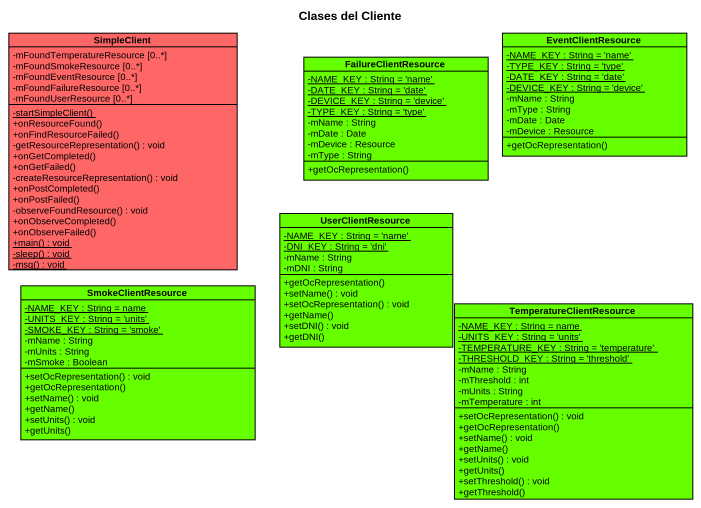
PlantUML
@startuml
title Clases del Cliente
hide circle
hide empty members
skinparam classAttributeIconSize 0
class SimpleClient #FF6666 {
  -mFoundTemperatureResource [0..*]
  -mFoundSmokeResource [0..*]
  -mFoundEventResource [0..*]
  -mFoundFailureResource [0..*]
  -mFoundUserResource [0..*]
  {static} -startSimpleClient()
  +onResourceFound()
  +onFindResourceFailed()
  -getResourceRepresentation() : void
  +onGetCompleted()
  +onGetFailed()
  -createResourceRepresentation() : void
  +onPostCompleted()
  +onPostFailed()
  -observeFoundResource() : void
  +onObserveCompleted()
  +onObserveFailed()
  {static} +main() : void
  {static} -sleep() : void
  {static} -msg() : void
}
class FailureClientResource #66FF00 {
  {static} -NAME_KEY : String = 'name'
  {static} -DATE_KEY : String = 'date'
  {static} -DEVICE_KEY : String = 'device'
  {static} -TYPE_KEY : String = 'type'
  -mName : String
  -mDate : Date
  -mDevice : Resource
  -mType : String
  +getOcRepresentation()
}
class EventClientResource #66FF00 {
  {static} -NAME_KEY : String = 'name'
  {static} -TYPE_KEY : String = 'type'
  {static} -DATE_KEY : String = 'date'
  {static} -DEVICE_KEY : String = 'device'
  -mName : String
  -mType : String
  -mDate : Date
  -mDevice : Resource
  +getOcRepresentation()
}
class UserClientResource #66FF00 {
  {static} -NAME_KEY : String = 'name'
  {static} -DNI_KEY : String = 'dni'
  -mName : String
  -mDNI : String
  +getOcRepresentation()
  +setName() : void
  +setOcRepresentation() : void
  +getName()
  +setDNI() : void
  +getDNI()
}
class SmokeClientResource #66FF00 {
  {static} -NAME_KEY : String = name
  {static} -UNITS_KEY : String = 'units'
  {static} -SMOKE_KEY : String = 'smoke'
  -mName : String
  -mUnits : String
  -mSmoke : Boolean
  +setOcRepresentation() : void
  +getOcRepresentation()
  +setName() : void
  +getName()
  +setUnits() : void
  +getUnits()
}
class TemperatureClientResource #66FF00 {
  {static} -NAME_KEY : String = name
  {static} -UNITS_KEY : String = 'units'
  {static} -TEMPERATURE_KEY : String = 'temperature'
  {static} -THRESHOLD_KEY : String = 'threshold'
  -mName : String
  -mThreshold : int
  -mUnits : String
  -mTemperature : int
  +setOcRepresentation() : void
  +getOcRepresentation()
  +setName() : void
  +getName()
  +setUnits() : void
  +getUnits()
  +setThreshold() : void
  +getThreshold()
}
@enduml
